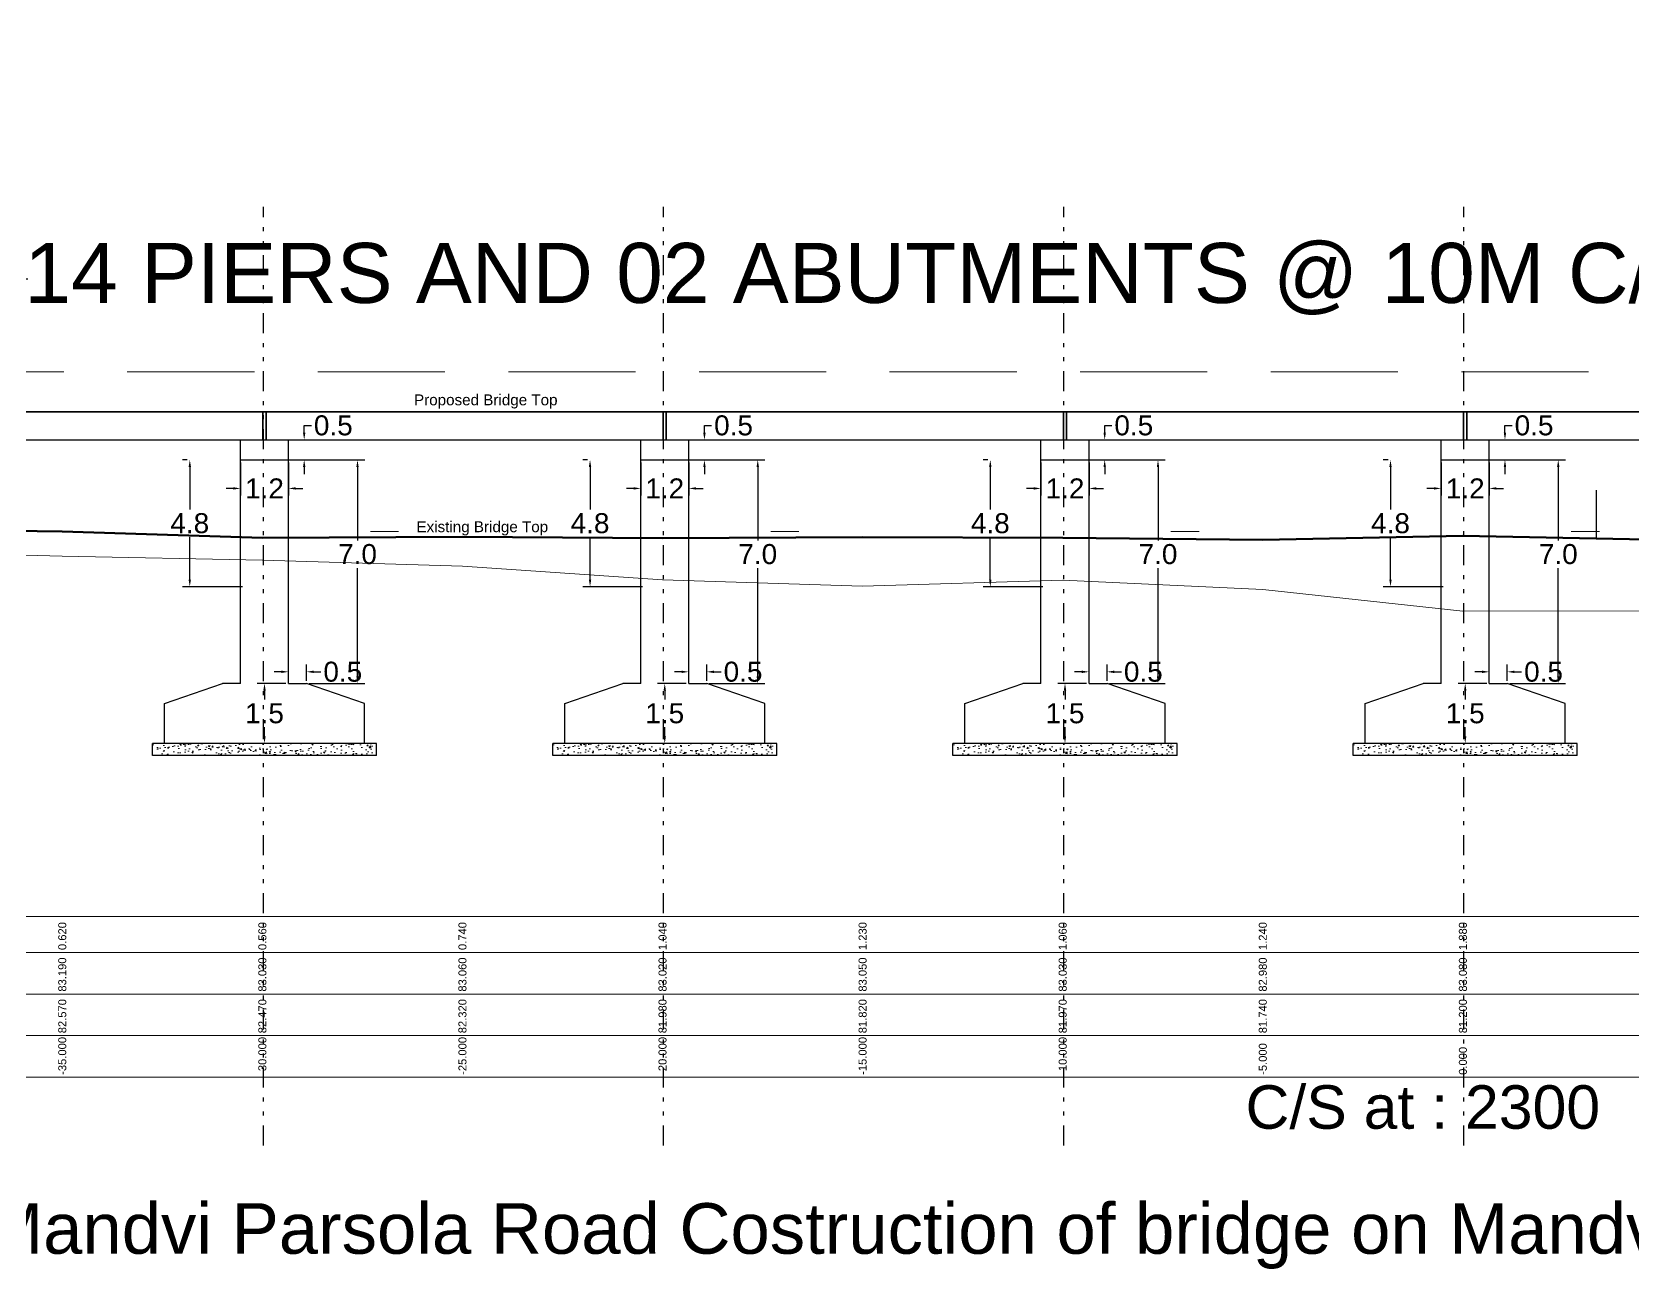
# Model space of a CAD drawing. Header units: millimetres. Extents: x -83 to 417, y 47 to 139.
# Drawn here: x 293.23 to 333.21, y 69.72 to 100.64 of the extents above; entities that cross this region are included whole.
import ezdxf
from ezdxf.enums import TextEntityAlignment as Align

# ---------------------------------------------------------------- set-up
doc = ezdxf.new("R2010")
doc.units = ezdxf.units.MM
doc.header["$PDMODE"] = 3
doc.header["$PDSIZE"] = -0.7
doc.linetypes.add('DASHED2', pattern=[9.525, 6.35, -3.175])
doc.linetypes.add('DIVIDE', pattern=[1.25, 0.5, -0.25, 0, -0.25, 0, -0.25])
for name, color, linetype in [('Bridge Top', 30, 'Continuous'), ('Data Table', 7, 'Continuous'), ('kacha rasta', 7, 'Continuous'), ('OGL', 1, 'Continuous')]:
    doc.layers.add(name, color=color, linetype=linetype)
doc.styles.get("Standard").update_dxf_attribs({"font": 'Arial'})
doc.dimstyles.get("Standard").update_dxf_attribs({"dimtxt": 0.5, "dimasz": 0.18, "dimexe": 0.18, "dimexo": 0.0625, "dimgap": 0.09, "dimtad": 0, "dimtih": 1, "dimtoh": 1, "dimdec": 1, "dimzin": 0, "dimdsep": 46, "dimtxsty": 'Standard', "dimcen": 0.09, "dimadec": 0, "dimazin": 0, "dimtfac": 1, "dimtdec": 1, "dimtofl": 0, "dimtmove": 0, "dimatfit": 3, "dimfxl": 1, "dimtolj": 1, "dimtzin": 0, "dimarcsym": 0})

# ---------------------------------------------------------------- blocks, each defined once
blk = doc.blocks.new('*D259')
at = {"color": 0, "lineweight": -2, "transparency": 16777216}
for p, q in [((299.64, 84.421), (299.64, 84.828)), ((300.09, 84.421), (300.09, 84.828)), ((299.46, 84.648), (299.28, 84.648)), ((300.27, 84.648), (300.45, 84.648))]:
    blk.add_line(p, q, dxfattribs=at)
at = {"color": 0, "transparency": 16777216}
for points in [[(299.46, 84.678), (299.46, 84.618), (299.64, 84.648)], [(300.27, 84.678), (300.27, 84.618), (300.09, 84.648)]]:
    blk.add_solid(points, dxfattribs=at)
at = {"layer": 'Defpoints', "color": 0, "transparency": 16777216}
for p in [(300.09, 84.648), (299.64, 84.359), (300.09, 84.359)]:
    blk.add_point(p, dxfattribs=at)
at = {"color": 0, "lineweight": 0, "transparency": 16777216, "insert": (300.997, 84.648), "char_height": 0.5, "attachment_point": 5}
blk.add_mtext('\\A1;0.5', dxfattribs=at)
blk = doc.blocks.new('*D260')
at = {"color": 0, "lineweight": -2, "transparency": 16777216}
for p, q in [((299.577, 84.359), (298.86, 84.359)), ((299.04, 84.179), (299.04, 83.954)), ((299.04, 83.039), (299.04, 83.264)), ((300.027, 82.859), (298.86, 82.859))]:
    blk.add_line(p, q, dxfattribs=at)
at = {"color": 0, "transparency": 16777216}
for points in [[(299.01, 84.179), (299.07, 84.179), (299.04, 84.359)], [(299.01, 83.039), (299.07, 83.039), (299.04, 82.859)]]:
    blk.add_solid(points, dxfattribs=at)
at = {"layer": 'Defpoints', "color": 0, "transparency": 16777216}
for p in [(299.64, 84.359), (299.04, 82.859), (300.09, 82.859)]:
    blk.add_point(p, dxfattribs=at)
at = {"color": 0, "lineweight": 0, "transparency": 16777216, "insert": (299.04, 83.609), "char_height": 0.5, "attachment_point": 5}
blk.add_mtext('\\A1;1.5', dxfattribs=at)
blk = doc.blocks.new('*D261')
at = {"color": 0, "lineweight": -2, "transparency": 16777216}
for p, q in [((300.032, 90.625), (300.032, 90.805)), ((300.032, 90.805), (300.212, 90.805)), ((299.702, 90.445), (300.212, 90.445)), ((299.702, 89.945), (300.212, 89.945)), ((300.032, 89.765), (300.032, 89.585))]:
    blk.add_line(p, q, dxfattribs=at)
at = {"color": 0, "transparency": 16777216}
for points in [[(300.002, 90.625), (300.062, 90.625), (300.032, 90.445)], [(300.002, 89.765), (300.062, 89.765), (300.032, 89.945)]]:
    blk.add_solid(points, dxfattribs=at)
at = {"layer": 'Defpoints', "color": 0, "transparency": 16777216}
for p in [(299.64, 90.445), (300.032, 90.445), (299.64, 89.945)]:
    blk.add_point(p, dxfattribs=at)
at = {"color": 0, "lineweight": 0, "transparency": 16777216, "insert": (300.759, 90.805), "char_height": 0.5, "attachment_point": 5}
blk.add_mtext('\\A1;0.5', dxfattribs=at)
blk = doc.blocks.new('*D256')
at = {"layer": 'Defpoints', "color": 0, "linetype": 'Continuous', "transparency": 16777216}
for p in [(298.44, 89.945), (299.64, 89.945), (299.64, 89.232)]:
    blk.add_point(p, dxfattribs=at)
at = {"layer": 'kacha rasta', "color": 0, "linetype": 'Continuous', "lineweight": -2, "transparency": 16777216}
for p, q in [((298.44, 89.883), (298.44, 89.052)), ((299.64, 89.883), (299.64, 89.052)), ((298.26, 89.232), (298.08, 89.232)), ((299.82, 89.232), (300, 89.232))]:
    blk.add_line(p, q, dxfattribs=at)
at = {"layer": 'kacha rasta', "color": 0, "linetype": 'Continuous', "transparency": 16777216}
for points in [[(298.26, 89.262), (298.26, 89.202), (298.44, 89.232)], [(299.82, 89.262), (299.82, 89.202), (299.64, 89.232)]]:
    blk.add_solid(points, dxfattribs=at)
at = {"layer": 'kacha rasta', "color": 0, "linetype": 'Continuous', "transparency": 16777216, "insert": (299.04, 89.232), "char_height": 0.5, "attachment_point": 5}
blk.add_mtext('\\A1;1.2', dxfattribs=at)
blk = doc.blocks.new('*D257')
at = {"color": 0, "lineweight": -2, "transparency": 16777216}
for p, q in [((297.111, 89.945), (296.993, 89.945)), ((297.173, 89.765), (297.173, 88.706)), ((297.173, 86.955), (297.173, 88.015)), ((298.487, 86.775), (296.993, 86.775))]:
    blk.add_line(p, q, dxfattribs=at)
at = {"color": 0, "transparency": 16777216}
for points in [[(297.143, 89.765), (297.203, 89.765), (297.173, 89.945)], [(297.143, 86.955), (297.203, 86.955), (297.173, 86.775)]]:
    blk.add_solid(points, dxfattribs=at)
at = {"layer": 'Defpoints', "color": 0, "transparency": 16777216}
for p in [(297.173, 89.945), (297.173, 86.775), (298.55, 86.775)]:
    blk.add_point(p, dxfattribs=at)
at = {"color": 0, "lineweight": 0, "transparency": 16777216, "insert": (297.173, 88.36), "char_height": 0.5, "attachment_point": 5}
blk.add_mtext('\\A1;4.8', dxfattribs=at)
blk = doc.blocks.new('*D258')
at = {"color": 0, "lineweight": -2, "transparency": 16777216}
for p, q in [((299.12, 89.945), (301.544, 89.945)), ((301.364, 89.765), (301.364, 87.933)), ((301.364, 84.539), (301.364, 87.243)), ((300.152, 84.359), (301.544, 84.359))]:
    blk.add_line(p, q, dxfattribs=at)
at = {"color": 0, "transparency": 16777216}
for points in [[(301.334, 89.765), (301.394, 89.765), (301.364, 89.945)], [(301.334, 84.539), (301.394, 84.539), (301.364, 84.359)]]:
    blk.add_solid(points, dxfattribs=at)
at = {"layer": 'Defpoints', "color": 0, "transparency": 16777216}
for p in [(299.057, 89.945), (300.09, 84.359), (301.364, 84.359)]:
    blk.add_point(p, dxfattribs=at)
at = {"color": 0, "lineweight": 0, "transparency": 16777216, "insert": (301.364, 87.588), "char_height": 0.5, "attachment_point": 5}
blk.add_mtext('\\A1;7.0', dxfattribs=at)
blk = doc.blocks.new('*D265')
at = {"color": 0, "lineweight": -2, "transparency": 16777216}
for p, q in [((309.642, 84.421), (309.642, 84.828)), ((310.092, 84.421), (310.092, 84.828)), ((309.462, 84.648), (309.282, 84.648)), ((310.272, 84.648), (310.452, 84.648))]:
    blk.add_line(p, q, dxfattribs=at)
at = {"color": 0, "transparency": 16777216}
for points in [[(309.462, 84.678), (309.462, 84.618), (309.642, 84.648)], [(310.272, 84.678), (310.272, 84.618), (310.092, 84.648)]]:
    blk.add_solid(points, dxfattribs=at)
at = {"layer": 'Defpoints', "color": 0, "transparency": 16777216}
for p in [(310.092, 84.648), (309.642, 84.359), (310.092, 84.359)]:
    blk.add_point(p, dxfattribs=at)
at = {"color": 0, "lineweight": 0, "transparency": 16777216, "insert": (310.999, 84.648), "char_height": 0.5, "attachment_point": 5}
blk.add_mtext('\\A1;0.5', dxfattribs=at)
blk = doc.blocks.new('*D266')
at = {"color": 0, "lineweight": -2, "transparency": 16777216}
for p, q in [((309.579, 84.359), (308.862, 84.359)), ((309.042, 84.179), (309.042, 83.954)), ((309.042, 83.039), (309.042, 83.264)), ((310.029, 82.859), (308.862, 82.859))]:
    blk.add_line(p, q, dxfattribs=at)
at = {"color": 0, "transparency": 16777216}
for points in [[(309.012, 84.179), (309.072, 84.179), (309.042, 84.359)], [(309.012, 83.039), (309.072, 83.039), (309.042, 82.859)]]:
    blk.add_solid(points, dxfattribs=at)
at = {"layer": 'Defpoints', "color": 0, "transparency": 16777216}
for p in [(309.642, 84.359), (309.042, 82.859), (310.092, 82.859)]:
    blk.add_point(p, dxfattribs=at)
at = {"color": 0, "lineweight": 0, "transparency": 16777216, "insert": (309.042, 83.609), "char_height": 0.5, "attachment_point": 5}
blk.add_mtext('\\A1;1.5', dxfattribs=at)
blk = doc.blocks.new('*D267')
at = {"color": 0, "lineweight": -2, "transparency": 16777216}
for p, q in [((310.034, 90.625), (310.034, 90.805)), ((310.034, 90.805), (310.214, 90.805)), ((309.704, 90.445), (310.214, 90.445)), ((309.704, 89.945), (310.214, 89.945)), ((310.034, 89.765), (310.034, 89.585))]:
    blk.add_line(p, q, dxfattribs=at)
at = {"color": 0, "transparency": 16777216}
for points in [[(310.004, 90.625), (310.064, 90.625), (310.034, 90.445)], [(310.004, 89.765), (310.064, 89.765), (310.034, 89.945)]]:
    blk.add_solid(points, dxfattribs=at)
at = {"layer": 'Defpoints', "color": 0, "transparency": 16777216}
for p in [(309.642, 90.445), (310.034, 90.445), (309.642, 89.945)]:
    blk.add_point(p, dxfattribs=at)
at = {"color": 0, "lineweight": 0, "transparency": 16777216, "insert": (310.761, 90.805), "char_height": 0.5, "attachment_point": 5}
blk.add_mtext('\\A1;0.5', dxfattribs=at)
blk = doc.blocks.new('*D262')
at = {"layer": 'Defpoints', "color": 0, "linetype": 'Continuous', "transparency": 16777216}
for p in [(308.442, 89.945), (309.642, 89.945), (309.642, 89.232)]:
    blk.add_point(p, dxfattribs=at)
at = {"layer": 'kacha rasta', "color": 0, "linetype": 'Continuous', "lineweight": -2, "transparency": 16777216}
for p, q in [((308.442, 89.883), (308.442, 89.052)), ((309.642, 89.883), (309.642, 89.052)), ((308.262, 89.232), (308.082, 89.232)), ((309.822, 89.232), (310.002, 89.232))]:
    blk.add_line(p, q, dxfattribs=at)
at = {"layer": 'kacha rasta', "color": 0, "linetype": 'Continuous', "transparency": 16777216}
for points in [[(308.262, 89.262), (308.262, 89.202), (308.442, 89.232)], [(309.822, 89.262), (309.822, 89.202), (309.642, 89.232)]]:
    blk.add_solid(points, dxfattribs=at)
at = {"layer": 'kacha rasta', "color": 0, "linetype": 'Continuous', "transparency": 16777216, "insert": (309.042, 89.232), "char_height": 0.5, "attachment_point": 5}
blk.add_mtext('\\A1;1.2', dxfattribs=at)
blk = doc.blocks.new('*D263')
at = {"color": 0, "lineweight": -2, "transparency": 16777216}
for p, q in [((307.112, 89.945), (306.995, 89.945)), ((307.175, 89.765), (307.175, 88.706)), ((307.175, 86.955), (307.175, 88.015)), ((308.489, 86.775), (306.995, 86.775))]:
    blk.add_line(p, q, dxfattribs=at)
at = {"color": 0, "transparency": 16777216}
for points in [[(307.145, 89.765), (307.205, 89.765), (307.175, 89.945)], [(307.145, 86.955), (307.205, 86.955), (307.175, 86.775)]]:
    blk.add_solid(points, dxfattribs=at)
at = {"layer": 'Defpoints', "color": 0, "transparency": 16777216}
for p in [(307.175, 89.945), (307.175, 86.775), (308.552, 86.775)]:
    blk.add_point(p, dxfattribs=at)
at = {"color": 0, "lineweight": 0, "transparency": 16777216, "insert": (307.175, 88.36), "char_height": 0.5, "attachment_point": 5}
blk.add_mtext('\\A1;4.8', dxfattribs=at)
blk = doc.blocks.new('*D264')
at = {"color": 0, "lineweight": -2, "transparency": 16777216}
for p, q in [((309.122, 89.945), (311.546, 89.945)), ((311.366, 89.765), (311.366, 87.933)), ((311.366, 84.539), (311.366, 87.243)), ((310.154, 84.359), (311.546, 84.359))]:
    blk.add_line(p, q, dxfattribs=at)
at = {"color": 0, "transparency": 16777216}
for points in [[(311.336, 89.765), (311.396, 89.765), (311.366, 89.945)], [(311.336, 84.539), (311.396, 84.539), (311.366, 84.359)]]:
    blk.add_solid(points, dxfattribs=at)
at = {"layer": 'Defpoints', "color": 0, "transparency": 16777216}
for p in [(309.059, 89.945), (310.092, 84.359), (311.366, 84.359)]:
    blk.add_point(p, dxfattribs=at)
at = {"color": 0, "lineweight": 0, "transparency": 16777216, "insert": (311.366, 87.588), "char_height": 0.5, "attachment_point": 5}
blk.add_mtext('\\A1;7.0', dxfattribs=at)
blk = doc.blocks.new('*D271')
at = {"color": 0, "lineweight": -2, "transparency": 16777216}
for p, q in [((319.644, 84.421), (319.644, 84.828)), ((320.094, 84.421), (320.094, 84.828)), ((319.464, 84.648), (319.284, 84.648)), ((320.274, 84.648), (320.454, 84.648))]:
    blk.add_line(p, q, dxfattribs=at)
at = {"color": 0, "transparency": 16777216}
for points in [[(319.464, 84.678), (319.464, 84.618), (319.644, 84.648)], [(320.274, 84.678), (320.274, 84.618), (320.094, 84.648)]]:
    blk.add_solid(points, dxfattribs=at)
at = {"layer": 'Defpoints', "color": 0, "transparency": 16777216}
for p in [(320.094, 84.648), (319.644, 84.359), (320.094, 84.359)]:
    blk.add_point(p, dxfattribs=at)
at = {"color": 0, "lineweight": 0, "transparency": 16777216, "insert": (321.001, 84.648), "char_height": 0.5, "attachment_point": 5}
blk.add_mtext('\\A1;0.5', dxfattribs=at)
blk = doc.blocks.new('*D272')
at = {"color": 0, "lineweight": -2, "transparency": 16777216}
for p, q in [((319.581, 84.359), (318.864, 84.359)), ((319.044, 84.179), (319.044, 83.954)), ((319.044, 83.039), (319.044, 83.264)), ((320.031, 82.859), (318.864, 82.859))]:
    blk.add_line(p, q, dxfattribs=at)
at = {"color": 0, "transparency": 16777216}
for points in [[(319.014, 84.179), (319.074, 84.179), (319.044, 84.359)], [(319.014, 83.039), (319.074, 83.039), (319.044, 82.859)]]:
    blk.add_solid(points, dxfattribs=at)
at = {"layer": 'Defpoints', "color": 0, "transparency": 16777216}
for p in [(319.644, 84.359), (319.044, 82.859), (320.094, 82.859)]:
    blk.add_point(p, dxfattribs=at)
at = {"color": 0, "lineweight": 0, "transparency": 16777216, "insert": (319.044, 83.609), "char_height": 0.5, "attachment_point": 5}
blk.add_mtext('\\A1;1.5', dxfattribs=at)
blk = doc.blocks.new('*D273')
at = {"color": 0, "lineweight": -2, "transparency": 16777216}
for p, q in [((320.036, 90.625), (320.036, 90.805)), ((320.036, 90.805), (320.216, 90.805)), ((319.706, 90.445), (320.216, 90.445)), ((319.706, 89.945), (320.216, 89.945)), ((320.036, 89.765), (320.036, 89.585))]:
    blk.add_line(p, q, dxfattribs=at)
at = {"color": 0, "transparency": 16777216}
for points in [[(320.006, 90.625), (320.066, 90.625), (320.036, 90.445)], [(320.006, 89.765), (320.066, 89.765), (320.036, 89.945)]]:
    blk.add_solid(points, dxfattribs=at)
at = {"layer": 'Defpoints', "color": 0, "transparency": 16777216}
for p in [(319.644, 90.445), (320.036, 90.445), (319.644, 89.945)]:
    blk.add_point(p, dxfattribs=at)
at = {"color": 0, "lineweight": 0, "transparency": 16777216, "insert": (320.763, 90.805), "char_height": 0.5, "attachment_point": 5}
blk.add_mtext('\\A1;0.5', dxfattribs=at)
blk = doc.blocks.new('*D268')
at = {"layer": 'Defpoints', "color": 0, "linetype": 'Continuous', "transparency": 16777216}
for p in [(318.444, 89.945), (319.644, 89.945), (319.644, 89.232)]:
    blk.add_point(p, dxfattribs=at)
at = {"layer": 'kacha rasta', "color": 0, "linetype": 'Continuous', "lineweight": -2, "transparency": 16777216}
for p, q in [((318.444, 89.883), (318.444, 89.052)), ((319.644, 89.883), (319.644, 89.052)), ((318.264, 89.232), (318.084, 89.232)), ((319.824, 89.232), (320.004, 89.232))]:
    blk.add_line(p, q, dxfattribs=at)
at = {"layer": 'kacha rasta', "color": 0, "linetype": 'Continuous', "transparency": 16777216}
for points in [[(318.264, 89.262), (318.264, 89.202), (318.444, 89.232)], [(319.824, 89.262), (319.824, 89.202), (319.644, 89.232)]]:
    blk.add_solid(points, dxfattribs=at)
at = {"layer": 'kacha rasta', "color": 0, "linetype": 'Continuous', "transparency": 16777216, "insert": (319.044, 89.232), "char_height": 0.5, "attachment_point": 5}
blk.add_mtext('\\A1;1.2', dxfattribs=at)
blk = doc.blocks.new('*D269')
at = {"color": 0, "lineweight": -2, "transparency": 16777216}
for p, q in [((317.115, 89.945), (316.997, 89.945)), ((317.177, 89.765), (317.177, 88.706)), ((317.177, 86.955), (317.177, 88.015)), ((318.491, 86.775), (316.997, 86.775))]:
    blk.add_line(p, q, dxfattribs=at)
at = {"color": 0, "transparency": 16777216}
for points in [[(317.147, 89.765), (317.207, 89.765), (317.177, 89.945)], [(317.147, 86.955), (317.207, 86.955), (317.177, 86.775)]]:
    blk.add_solid(points, dxfattribs=at)
at = {"layer": 'Defpoints', "color": 0, "transparency": 16777216}
for p in [(317.177, 89.945), (317.177, 86.775), (318.554, 86.775)]:
    blk.add_point(p, dxfattribs=at)
at = {"color": 0, "lineweight": 0, "transparency": 16777216, "insert": (317.177, 88.36), "char_height": 0.5, "attachment_point": 5}
blk.add_mtext('\\A1;4.8', dxfattribs=at)
blk = doc.blocks.new('*D270')
at = {"color": 0, "lineweight": -2, "transparency": 16777216}
for p, q in [((319.124, 89.945), (321.548, 89.945)), ((321.368, 89.765), (321.368, 87.933)), ((321.368, 84.539), (321.368, 87.243)), ((320.156, 84.359), (321.548, 84.359))]:
    blk.add_line(p, q, dxfattribs=at)
at = {"color": 0, "transparency": 16777216}
for points in [[(321.338, 89.765), (321.398, 89.765), (321.368, 89.945)], [(321.338, 84.539), (321.398, 84.539), (321.368, 84.359)]]:
    blk.add_solid(points, dxfattribs=at)
at = {"layer": 'Defpoints', "color": 0, "transparency": 16777216}
for p in [(319.061, 89.945), (320.094, 84.359), (321.368, 84.359)]:
    blk.add_point(p, dxfattribs=at)
at = {"color": 0, "lineweight": 0, "transparency": 16777216, "insert": (321.368, 87.588), "char_height": 0.5, "attachment_point": 5}
blk.add_mtext('\\A1;7.0', dxfattribs=at)
blk = doc.blocks.new('*D277')
at = {"color": 0, "lineweight": -2, "transparency": 16777216}
for p, q in [((329.645, 84.421), (329.645, 84.828)), ((330.095, 84.421), (330.095, 84.828)), ((329.465, 84.648), (329.285, 84.648)), ((330.275, 84.648), (330.455, 84.648))]:
    blk.add_line(p, q, dxfattribs=at)
at = {"color": 0, "transparency": 16777216}
for points in [[(329.465, 84.678), (329.465, 84.618), (329.645, 84.648)], [(330.275, 84.678), (330.275, 84.618), (330.095, 84.648)]]:
    blk.add_solid(points, dxfattribs=at)
at = {"layer": 'Defpoints', "color": 0, "transparency": 16777216}
for p in [(330.095, 84.648), (329.645, 84.359), (330.095, 84.359)]:
    blk.add_point(p, dxfattribs=at)
at = {"color": 0, "lineweight": 0, "transparency": 16777216, "insert": (331.002, 84.648), "char_height": 0.5, "attachment_point": 5}
blk.add_mtext('\\A1;0.5', dxfattribs=at)
blk = doc.blocks.new('*D278')
at = {"color": 0, "lineweight": -2, "transparency": 16777216}
for p, q in [((329.583, 84.359), (328.865, 84.359)), ((329.045, 84.179), (329.045, 83.954)), ((329.045, 83.039), (329.045, 83.264)), ((330.033, 82.859), (328.865, 82.859))]:
    blk.add_line(p, q, dxfattribs=at)
at = {"color": 0, "transparency": 16777216}
for points in [[(329.015, 84.179), (329.075, 84.179), (329.045, 84.359)], [(329.015, 83.039), (329.075, 83.039), (329.045, 82.859)]]:
    blk.add_solid(points, dxfattribs=at)
at = {"layer": 'Defpoints', "color": 0, "transparency": 16777216}
for p in [(329.645, 84.359), (329.045, 82.859), (330.095, 82.859)]:
    blk.add_point(p, dxfattribs=at)
at = {"color": 0, "lineweight": 0, "transparency": 16777216, "insert": (329.045, 83.609), "char_height": 0.5, "attachment_point": 5}
blk.add_mtext('\\A1;1.5', dxfattribs=at)
blk = doc.blocks.new('*D279')
at = {"color": 0, "lineweight": -2, "transparency": 16777216}
for p, q in [((330.038, 90.625), (330.038, 90.805)), ((330.038, 90.805), (330.218, 90.805)), ((329.708, 90.445), (330.218, 90.445)), ((329.708, 89.945), (330.218, 89.945)), ((330.038, 89.765), (330.038, 89.585))]:
    blk.add_line(p, q, dxfattribs=at)
at = {"color": 0, "transparency": 16777216}
for points in [[(330.008, 90.625), (330.068, 90.625), (330.038, 90.445)], [(330.008, 89.765), (330.068, 89.765), (330.038, 89.945)]]:
    blk.add_solid(points, dxfattribs=at)
at = {"layer": 'Defpoints', "color": 0, "transparency": 16777216}
for p in [(329.645, 90.445), (330.038, 90.445), (329.645, 89.945)]:
    blk.add_point(p, dxfattribs=at)
at = {"color": 0, "lineweight": 0, "transparency": 16777216, "insert": (330.765, 90.805), "char_height": 0.5, "attachment_point": 5}
blk.add_mtext('\\A1;0.5', dxfattribs=at)
blk = doc.blocks.new('*D274')
at = {"layer": 'Defpoints', "color": 0, "linetype": 'Continuous', "transparency": 16777216}
for p in [(328.445, 89.945), (329.645, 89.945), (329.645, 89.232)]:
    blk.add_point(p, dxfattribs=at)
at = {"layer": 'kacha rasta', "color": 0, "linetype": 'Continuous', "lineweight": -2, "transparency": 16777216}
for p, q in [((328.445, 89.883), (328.445, 89.052)), ((329.645, 89.883), (329.645, 89.052)), ((328.265, 89.232), (328.085, 89.232)), ((329.825, 89.232), (330.005, 89.232))]:
    blk.add_line(p, q, dxfattribs=at)
at = {"layer": 'kacha rasta', "color": 0, "linetype": 'Continuous', "transparency": 16777216}
for points in [[(328.265, 89.262), (328.265, 89.202), (328.445, 89.232)], [(329.825, 89.262), (329.825, 89.202), (329.645, 89.232)]]:
    blk.add_solid(points, dxfattribs=at)
at = {"layer": 'kacha rasta', "color": 0, "linetype": 'Continuous', "transparency": 16777216, "insert": (329.045, 89.232), "char_height": 0.5, "attachment_point": 5}
blk.add_mtext('\\A1;1.2', dxfattribs=at)
blk = doc.blocks.new('*D275')
at = {"color": 0, "lineweight": -2, "transparency": 16777216}
for p, q in [((327.116, 89.945), (326.998, 89.945)), ((327.178, 89.765), (327.178, 88.706)), ((327.178, 86.955), (327.178, 88.015)), ((328.492, 86.775), (326.998, 86.775))]:
    blk.add_line(p, q, dxfattribs=at)
at = {"color": 0, "transparency": 16777216}
for points in [[(327.148, 89.765), (327.208, 89.765), (327.178, 89.945)], [(327.148, 86.955), (327.208, 86.955), (327.178, 86.775)]]:
    blk.add_solid(points, dxfattribs=at)
at = {"layer": 'Defpoints', "color": 0, "transparency": 16777216}
for p in [(327.178, 89.945), (327.178, 86.775), (328.555, 86.775)]:
    blk.add_point(p, dxfattribs=at)
at = {"color": 0, "lineweight": 0, "transparency": 16777216, "insert": (327.178, 88.36), "char_height": 0.5, "attachment_point": 5}
blk.add_mtext('\\A1;4.8', dxfattribs=at)
blk = doc.blocks.new('*D276')
at = {"color": 0, "lineweight": -2, "transparency": 16777216}
for p, q in [((329.125, 89.945), (331.55, 89.945)), ((331.37, 89.765), (331.37, 87.933)), ((331.37, 84.539), (331.37, 87.243)), ((330.158, 84.359), (331.55, 84.359))]:
    blk.add_line(p, q, dxfattribs=at)
at = {"color": 0, "transparency": 16777216}
for points in [[(331.34, 89.765), (331.4, 89.765), (331.37, 89.945)], [(331.34, 84.539), (331.4, 84.539), (331.37, 84.359)]]:
    blk.add_solid(points, dxfattribs=at)
at = {"layer": 'Defpoints', "color": 0, "transparency": 16777216}
for p in [(329.063, 89.945), (330.095, 84.359), (331.37, 84.359)]:
    blk.add_point(p, dxfattribs=at)
at = {"color": 0, "lineweight": 0, "transparency": 16777216, "insert": (331.37, 87.588), "char_height": 0.5, "attachment_point": 5}
blk.add_mtext('\\A1;7.0', dxfattribs=at)
blk = doc.blocks.new('*D325')
at = {"color": 0, "lineweight": -2, "transparency": 16777216}
for p, q in [((259.014, 94.529), (259.014, 94.647)), ((259.194, 94.467), (293.126, 94.467)), ((408.834, 94.467), (374.903, 94.467)), ((409.014, 94.425), (409.014, 94.287))]:
    blk.add_line(p, q, dxfattribs=at)
at = {"color": 0, "transparency": 16777216}
for points in [[(259.194, 94.497), (259.194, 94.437), (259.014, 94.467)], [(408.834, 94.497), (408.834, 94.437), (409.014, 94.467)]]:
    blk.add_solid(points, dxfattribs=at)
at = {"layer": 'Defpoints', "color": 0, "transparency": 16777216}
for p in [(259.014, 94.467), (409.014, 94.488), (409.014, 94.467)]:
    blk.add_point(p, dxfattribs=at)
at = {"color": 0, "lineweight": 30, "transparency": 16777216, "insert": (334.014, 94.467), "char_height": 0.5, "attachment_point": 5}
blk.add_mtext('\\A1;{\\H3x;14 PIERS AND 02 ABUTMENTS @ 10M C/C SPAN= 15 SPAN S TOATAL150 M LONG}', dxfattribs=at)

msp = doc.modelspace()

# ---------------------------------------------------------------- hatches: boundary and pattern name
at = {"lineweight": 0}
h = msp.add_hatch(dxfattribs=at)
h.set_pattern_fill('AR-CONC', color=6, scale=0.05, style=0)
h.set_pattern_definition([(50, (-102.28322, -197.13084), (0.3586301, -0.03137607), [0.0375, -0.4125]), (355, (-102.28322, -197.13084), (-0.06937567, 0.37609607), [0.03, -0.33]), (100.4514, (-102.25334, -197.13345), (0.2892547, 0.34471977), [0.0318701, -0.35057106]), (46.1842, (-102.2832, -197.03084), (0.53362052, -0.0827595), [0.05625, -0.61875]), (96.6356, (-102.23875, -197.03773), (0.46733135, 0.48705894), [0.04780514, -0.5258565]), (351.1842, (-102.2832, -197.03084), (0.467331, 0.4870593), [0.045, -0.495]), (21, (-102.23322, -197.05584), (0.29845353, -0.20130945), [0.0375, -0.4125]), (326, (-102.23322, -197.05584), (0.12165767, 0.36257502), [0.03, -0.33]), (71.4514, (-102.20835, -197.0726), (0.42011131, 0.16126525), [0.0318701, -0.35057106]), (37.5, (-102.28322, -197.13084), (0.006079928, 0.166446927), [0, -0.326, 0, -0.335, 0, -0.33125]), (7.5, (-102.28322, -197.13084), (0.13153477, 0.197205856), [0, -0.191, 0, -0.3185, 0, -0.12625]), (327.5, (-102.39472, -197.13084), (0.266911218, -0.011277436), [0, -0.125, 0, -0.39, 0, -0.5175]), (317.5, (-102.44472, -197.13084), (0.29159308, 0.05005249), [0, -0.1625, 0, -0.259, 0, -0.3675])])
h.paths.add_polyline_path([(299.0397, 82.859), (296.2397, 82.859), (296.2397, 82.559), (299.0397, 82.559)])
h.paths.add_polyline_path([(301.8397, 82.859), (299.0397, 82.859), (299.0397, 82.559), (301.8397, 82.559)])
h = msp.add_hatch(dxfattribs=at)
h.set_pattern_fill('AR-CONC', color=6, scale=0.05, style=0)
h.set_pattern_definition([(50, (-92.28137, -197.13084), (0.3586301, -0.03137607), [0.0375, -0.4125]), (355, (-92.28137, -197.13084), (-0.06937567, 0.37609607), [0.03, -0.33]), (100.4514, (-92.2515, -197.13345), (0.2892547, 0.34471977), [0.0318701, -0.35057106]), (46.1842, (-92.28137, -197.03084), (0.53362052, -0.0827595), [0.05625, -0.61875]), (96.6356, (-92.2369, -197.03773), (0.46733135, 0.48705894), [0.04780514, -0.5258565]), (351.1842, (-92.28137, -197.03084), (0.467331, 0.4870593), [0.045, -0.495]), (21, (-92.23137, -197.05584), (0.29845353, -0.20130945), [0.0375, -0.4125]), (326, (-92.23137, -197.05584), (0.12165767, 0.36257502), [0.03, -0.33]), (71.4514, (-92.2065, -197.0726), (0.42011131, 0.16126525), [0.0318701, -0.35057106]), (37.5, (-92.28137, -197.13084), (0.006079928, 0.166446927), [0, -0.326, 0, -0.335, 0, -0.33125]), (7.5, (-92.28137, -197.13084), (0.13153477, 0.197205856), [0, -0.191, 0, -0.3185, 0, -0.12625]), (327.5, (-92.39287, -197.13084), (0.266911218, -0.011277436), [0, -0.125, 0, -0.39, 0, -0.5175]), (317.5, (-92.44287, -197.13084), (0.29159308, 0.05005249), [0, -0.1625, 0, -0.259, 0, -0.3675])])
h.paths.add_polyline_path([(309.0416, 82.859), (306.2416, 82.859), (306.2416, 82.559), (309.0416, 82.559)])
h.paths.add_polyline_path([(311.8416, 82.859), (309.0416, 82.859), (309.0416, 82.559), (311.8416, 82.559)])
h = msp.add_hatch(dxfattribs=at)
h.set_pattern_fill('AR-CONC', color=6, scale=0.05, style=0)
h.set_pattern_definition([(50, (-82.27932, -197.13084), (0.3586301, -0.03137607), [0.0375, -0.4125]), (355, (-82.27932, -197.13084), (-0.06937567, 0.37609607), [0.03, -0.33]), (100.4514, (-82.24944, -197.13345), (0.2892547, 0.34471977), [0.0318701, -0.35057106]), (46.1842, (-82.27932, -197.03084), (0.53362052, -0.0827595), [0.05625, -0.61875]), (96.6356, (-82.23486, -197.03773), (0.46733135, 0.48705894), [0.04780514, -0.5258565]), (351.1842, (-82.2793, -197.03084), (0.467331, 0.4870593), [0.045, -0.495]), (21, (-82.22932, -197.05584), (0.29845353, -0.20130945), [0.0375, -0.4125]), (326, (-82.22932, -197.05584), (0.12165767, 0.36257502), [0.03, -0.33]), (71.4514, (-82.20445, -197.0726), (0.42011131, 0.16126525), [0.0318701, -0.35057106]), (37.5, (-82.27932, -197.13084), (0.006079928, 0.166446927), [0, -0.326, 0, -0.335, 0, -0.33125]), (7.5, (-82.27932, -197.13084), (0.13153477, 0.197205856), [0, -0.191, 0, -0.3185, 0, -0.12625]), (327.5, (-82.39082, -197.13084), (0.266911218, -0.011277436), [0, -0.125, 0, -0.39, 0, -0.5175]), (317.5, (-82.44082, -197.13084), (0.29159308, 0.05005249), [0, -0.1625, 0, -0.259, 0, -0.3675])])
h.paths.add_polyline_path([(319.0436, 82.859), (316.2436, 82.859), (316.2436, 82.559), (319.0436, 82.559)])
h.paths.add_polyline_path([(321.8436, 82.859), (319.0436, 82.859), (319.0436, 82.559), (321.8436, 82.559)])
h = msp.add_hatch(dxfattribs=at)
h.set_pattern_fill('AR-CONC', color=6, scale=0.05, style=0)
h.set_pattern_definition([(50, (-72.27793, -197.13084), (0.3586301, -0.03137607), [0.0375, -0.4125]), (355, (-72.27793, -197.13084), (-0.06937567, 0.37609607), [0.03, -0.33]), (100.4514, (-72.24805, -197.13345), (0.2892547, 0.34471977), [0.0318701, -0.35057106]), (46.1842, (-72.27793, -197.03084), (0.53362052, -0.0827595), [0.05625, -0.61875]), (96.6356, (-72.23346, -197.03773), (0.46733135, 0.48705894), [0.04780514, -0.5258565]), (351.1842, (-72.27793, -197.03084), (0.467331, 0.4870593), [0.045, -0.495]), (21, (-72.22793, -197.05584), (0.29845353, -0.20130945), [0.0375, -0.4125]), (326, (-72.22793, -197.05584), (0.12165767, 0.36257502), [0.03, -0.33]), (71.4514, (-72.20306, -197.0726), (0.42011131, 0.16126525), [0.0318701, -0.35057106]), (37.5, (-72.27793, -197.13084), (0.006079928, 0.166446927), [0, -0.326, 0, -0.335, 0, -0.33125]), (7.5, (-72.27793, -197.13084), (0.13153477, 0.197205856), [0, -0.191, 0, -0.3185, 0, -0.12625]), (327.5, (-72.38943, -197.13084), (0.266911218, -0.011277436), [0, -0.125, 0, -0.39, 0, -0.5175]), (317.5, (-72.43943, -197.13084), (0.29159308, 0.05005249), [0, -0.1625, 0, -0.259, 0, -0.3675])])
h.paths.add_polyline_path([(329.045, 82.859), (326.245, 82.859), (326.245, 82.559), (329.045, 82.559)])
h.paths.add_polyline_path([(331.845, 82.859), (329.045, 82.859), (329.045, 82.559), (331.845, 82.559)])

# ---------------------------------------------------------------- linework, layer by layer
at = {"color": 6, "linetype": 'DIVIDE'}
for p, q in [((299.0143, 72.8122), (299.0143, 96.2705)), ((309.0143, 72.8122), (309.0143, 96.2705)), ((319.0143, 72.8122), (319.0143, 96.2705)), ((329.0143, 72.8122), (329.0143, 96.2705))]:
    msp.add_line(p, q, dxfattribs=at)
at = {"color": 5, "linetype": 'DASHED2', "lineweight": 0, "ltscale": 0.5}
msp.add_line((247.9861, 92.1453), (408.9823, 92.1453), dxfattribs=at)
msp.add_line((247.9861, 92.1453), (408.9823, 92.1453), dxfattribs=at)
at = {"color": 7, "linetype": 'ByBlock', "lineweight": 35, "ltscale": 0.5}
msp.add_line((247.9861, 91.1453), (408.9823, 91.1453), dxfattribs=at)
at = {"color": 6, "lineweight": 35}
for p, q in [((299.0008, 91.1453), (299.0008, 90.4453)), ((299.0787, 91.1453), (299.0787, 90.4453)), ((309.0026, 91.1453), (309.0026, 90.4453)), ((309.0805, 91.1453), (309.0805, 90.4453)), ((319.0047, 91.1453), (319.0047, 90.4453)), ((319.0826, 91.1453), (319.0826, 90.4453)), ((329.0061, 91.1453), (329.0061, 90.4453)), ((329.084, 91.1453), (329.084, 90.4453))]:
    msp.add_line(p, q, dxfattribs=at)
at = {"color": 0, "lineweight": 30}
for p, q in [((288.7282, 90.4453), (302.5369, 90.4453)), ((298.7301, 90.4453), (312.5388, 90.4453)), ((308.7321, 90.4453), (322.5408, 90.4453)), ((318.7335, 90.4453), (332.5422, 90.4453)), ((328.7308, 90.4453), (342.5395, 90.4453)), ((298.4397, 89.9453), (299.6397, 89.9453)), ((308.4416, 89.9453), (309.6416, 89.9453)), ((318.4436, 89.9453), (319.6436, 89.9453)), ((328.445, 89.9453), (329.645, 89.9453))]:
    msp.add_line(p, q, dxfattribs=at)
at = {"lineweight": 30, "ltscale": 5}
for p, q in [((298.4397, 84.359), (298.4397, 90.4453)), ((299.6397, 84.359), (299.6397, 90.4453)), ((308.4416, 84.359), (308.4416, 90.4453)), ((309.6416, 84.359), (309.6416, 90.4453)), ((318.4436, 84.359), (318.4436, 90.4453)), ((319.6436, 84.359), (319.6436, 90.4453)), ((328.445, 84.359), (328.445, 90.4453)), ((329.645, 84.359), (329.645, 90.4453))]:
    msp.add_line(p, q, dxfattribs=at)
msp.add_line((332.3262, 87.9785), (332.3262, 89.1905))
at = {"color": 6, "lineweight": 0}
for p, q in [((302.3915, 88.1578), (301.6877, 88.1578)), ((312.3933, 88.1578), (311.6896, 88.1578)), ((322.3954, 88.1578), (321.6916, 88.1578)), ((332.3968, 88.1578), (331.693, 88.1578))]:
    msp.add_line(p, q, dxfattribs=at)
at = {"lineweight": 30}
for p, q in [((296.5397, 83.859), (297.9897, 84.359)), ((298.4397, 84.359), (297.9897, 84.359)), ((299.6397, 84.359), (300.0897, 84.359)), ((301.5397, 83.859), (300.0897, 84.359)), ((306.5416, 83.859), (307.9916, 84.359)), ((308.4416, 84.359), (307.9916, 84.359)), ((309.6416, 84.359), (310.0916, 84.359)), ((311.5416, 83.859), (310.0916, 84.359)), ((316.5436, 83.859), (317.9936, 84.359)), ((318.4436, 84.359), (317.9936, 84.359)), ((319.6436, 84.359), (320.0936, 84.359)), ((321.5436, 83.859), (320.0936, 84.359)), ((326.545, 83.859), (327.995, 84.359)), ((328.445, 84.359), (327.995, 84.359)), ((329.645, 84.359), (330.095, 84.359)), ((331.545, 83.859), (330.095, 84.359)), ((296.5397, 82.859), (296.5397, 83.859)), ((301.5397, 82.859), (301.5397, 83.859)), ((306.5416, 82.859), (306.5416, 83.859)), ((311.5416, 82.859), (311.5416, 83.859)), ((316.5436, 82.859), (316.5436, 83.859)), ((321.5436, 82.859), (321.5436, 83.859)), ((326.545, 82.859), (326.545, 83.859)), ((331.545, 82.859), (331.545, 83.859)), ((301.8397, 82.859), (296.2397, 82.859)), ((296.2397, 82.559), (296.2397, 82.859)), ((301.8397, 82.559), (301.8397, 82.859)), ((311.8416, 82.859), (306.2416, 82.859)), ((306.2416, 82.559), (306.2416, 82.859)), ((311.8416, 82.559), (311.8416, 82.859)), ((321.8436, 82.859), (316.2436, 82.859)), ((316.2436, 82.559), (316.2436, 82.859)), ((321.8436, 82.559), (321.8436, 82.859)), ((331.845, 82.859), (326.245, 82.859)), ((326.245, 82.559), (326.245, 82.859)), ((331.845, 82.559), (331.845, 82.859)), ((301.8397, 82.559), (296.2397, 82.559)), ((311.8416, 82.559), (306.2416, 82.559)), ((321.8436, 82.559), (316.2436, 82.559)), ((331.845, 82.559), (326.245, 82.559))]:
    msp.add_line(p, q, dxfattribs=at)
at = {"layer": 'Bridge Top', "lineweight": 53, "flags": 128}
msp.add_lwpolyline([(248.986, 89.3053), (248.9861, 90.1453), (253.9861, 89.7053), (258.9861, 89.3853), (263.9861, 89.1453), (268.9861, 88.9453), (273.9861, 88.8453), (278.9861, 88.7453), (283.9861, 88.4053), (288.9861, 88.2253), (293.9861, 88.1553), (298.9861, 87.9953), (303.9861, 88.0253), (308.9861, 87.9853), (313.9861, 88.0153), (318.9861, 87.9953), (323.9861, 87.9453), (328.9861, 88.0453), (333.9861, 87.9453)], dxfattribs=at)
at = {"layer": 'Data Table', "lineweight": 0}
msp.add_line((246.586, 78.5344), (409.3861, 78.5344), dxfattribs=at)
at = {"layer": 'Data Table', "lineweight": 9}
for p, q in [((246.586, 77.6344), (409.3861, 77.6344)), ((246.586, 76.5944), (409.3861, 76.5944)), ((246.586, 75.5544), (409.3861, 75.5544))]:
    msp.add_line(p, q, dxfattribs=at)
at = {"layer": 'Data Table', "lineweight": 5}
msp.add_line((246.586, 74.5144), (409.3861, 74.5144), dxfattribs=at)
at = {"layer": 'OGL', "lineweight": 0, "flags": 128}
msp.add_lwpolyline([(248.9861, 89.3053), (253.9861, 88.9353), (258.9861, 88.6653), (263.9861, 88.3753), (268.9861, 88.1653), (273.9861, 87.9753), (278.9861, 87.8353), (283.9861, 87.7553), (288.9861, 87.6753), (293.9861, 87.5353), (298.9861, 87.4353), (303.9861, 87.2853), (308.9861, 86.9453), (313.9861, 86.7853), (318.9861, 86.9353), (323.9861, 86.7053), (328.9861, 86.1653), (333.9861, 86.1753)], dxfattribs=at)

# ---------------------------------------------------------------- texts
at = {"insert": (272.805, 71.3676), "char_height": 1.2641406, "width": 92.351217, "attachment_point": 1}
msp.add_mtext('Dariywad (SH-81 A ) To Mandvi Parsola Road Costruction of bridge on Mandvi Road at zakham river Chainage 2/300 ', dxfattribs=at)
at = {"layer": 'Bridge Top'}
for s, p in [('83.190', (293.9861, 76.6544)), ('83.030', (298.9861, 76.6544)), ('83.060', (303.9861, 76.6544)), ('83.020', (308.9861, 76.6544)), ('83.050', (313.9861, 76.6544)), ('83.030', (318.9861, 76.6544)), ('82.980', (323.9861, 76.6544)), ('83.080', (328.9861, 76.6544))]:
    msp.add_text(s, height=0.2, rotation=90, dxfattribs=at).set_placement(p, align=Align.MIDDLE_LEFT)
at = {"layer": 'Data Table', "lineweight": 0}
for s, p in [('Proposed Bridge Top', (304.5697, 91.5819)), ('Existing Bridge Top', (304.4829, 88.4102))]:
    msp.add_text(s, height=0.271709, dxfattribs=at).set_placement(p, align=Align.TOP_CENTER)
at = {"layer": 'Data Table'}
for s, p in [('0.620', (293.9861, 77.6944)), ('0.560', (298.9861, 77.6944)), ('0.740', (303.9861, 77.6944)), ('1.040', (308.9861, 77.6944)), ('1.230', (313.9861, 77.6944)), ('1.060', (318.9861, 77.6944)), ('1.240', (323.9861, 77.6944)), ('1.880', (328.9861, 77.6944))]:
    msp.add_text(s, height=0.2, rotation=90, dxfattribs=at).set_placement(p, align=Align.MIDDLE_LEFT)
msp.add_text('C/S at : 2300', height=1.086836, dxfattribs=at).set_placement((327.9861, 74.3144), align=Align.TOP_CENTER)
at = {"layer": 'OGL'}
for s, p in [('82.570', (293.9861, 75.6144)), ('82.470', (298.9861, 75.6144)), ('82.320', (303.9861, 75.6144)), ('81.980', (308.9861, 75.6144)), ('81.820', (313.9861, 75.6144)), ('81.970', (318.9861, 75.6144)), ('81.740', (323.9861, 75.6144)), ('81.200', (328.9861, 75.6144)), ('-35.000', (293.9861, 74.5744)), ('-30.000', (298.9861, 74.5744)), ('-25.000', (303.9861, 74.5744)), ('-20.000', (308.9861, 74.5744)), ('-15.000', (313.9861, 74.5744)), ('-10.000', (318.9861, 74.5744)), ('-5.000', (323.9861, 74.5744)), ('0.000', (328.9861, 74.5744))]:
    msp.add_text(s, height=0.2, rotation=90, dxfattribs=at).set_placement(p, align=Align.MIDDLE_LEFT)

# ---------------------------------------------------------------- dimensions: what is measured, and where the dimension line sits
at = {"color": 0, "lineweight": 30}
dim = msp.add_linear_dim(base=(409.0143, 94.4668), p1=(259.0143, 94.4668), p2=(409.0143, 94.4877), text='{\\H3x;14 PIERS AND 02 ABUTMENTS @ 10M C/C SPAN= 15 SPAN S TOATAL150 M LONG}', dimstyle='Standard', dxfattribs=at)
dim.commit()
dim.dimension.update_dxf_attribs({"geometry": '*D325', "text_midpoint": (334.0143, 94.4668)})
at = {"color": 6, "lineweight": 0}
for base, p1, p2, picture, middle in [((300.0324, 90.4453), (299.6397, 89.9453), (299.6397, 90.4453), '*D261', (300.7594, 90.8053)), ((310.0343, 90.4453), (309.6416, 89.9453), (309.6416, 90.4453), '*D267', (310.7613, 90.8053)), ((320.0363, 90.4453), (319.6436, 89.9453), (319.6436, 90.4453), '*D273', (320.7633, 90.8053)), ((330.0377, 90.4453), (329.645, 89.9453), (329.645, 90.4453), '*D279', (330.7647, 90.8053))]:
    dim = msp.add_linear_dim(base=base, p1=p1, p2=p2, angle=90, text='0.5', dimstyle='Standard', dxfattribs=at)
    dim.commit()
    dim.dimension.update_dxf_attribs({"geometry": picture, "text_midpoint": middle})
for base, p1, p2, text, picture, middle in [((297.1731, 86.7753), (297.1731, 89.9453), (298.5497, 86.7753), '4.8', '*D257', (297.1731, 88.3603)), ((301.3645, 84.359), (299.0572, 89.9453), (300.0897, 84.359), '7.0', '*D258', (301.3645, 87.5881)), ((307.175, 86.7753), (307.175, 89.9453), (308.5515, 86.7753), '4.8', '*D263', (307.175, 88.3603)), ((311.3663, 84.359), (309.0591, 89.9453), (310.0916, 84.359), '7.0', '*D264', (311.3663, 87.5881)), ((317.177, 86.7753), (317.177, 89.9453), (318.5536, 86.7753), '4.8', '*D269', (317.177, 88.3603)), ((321.3684, 84.359), (319.0611, 89.9453), (320.0936, 84.359), '7.0', '*D270', (321.3684, 87.5881)), ((327.1784, 86.7753), (327.1784, 89.9453), (328.555, 86.7753), '4.8', '*D275', (327.1784, 88.3603)), ((331.3698, 84.359), (329.0625, 89.9453), (330.095, 84.359), '7.0', '*D276', (331.3698, 87.5881))]:
    dim = msp.add_linear_dim(base=base, p1=p1, p2=p2, angle=90, text=text, dimstyle='Standard', dxfattribs=at)
    dim.commit()
    dim.dimension.update_dxf_attribs({"geometry": picture, "text_midpoint": middle, "dimtype": 160})
for base, p1, p2, picture, middle in [((300.0897250082, 84.6482438246), (299.6397250082, 84.3589660414), (300.0897250082, 84.3589660414), '*D259', (300.9967509291, 84.6482438246)), ((310.0915736825, 84.6482438246), (309.6415736825, 84.3589660414), (310.0915736825, 84.3589660414), '*D265', (310.9985996034, 84.6482438246)), ((320.0936221082, 84.6482438246), (319.6436221082, 84.3589660414), (320.0936221082, 84.3589660414), '*D271', (321.000648029, 84.6482438246)), ((330.0950148566, 84.6482438246), (329.6450148566, 84.3589660414), (330.0950148566, 84.3589660414), '*D277', (331.0020407775, 84.6482438246))]:
    dim = msp.add_linear_dim(base=base, p1=p1, p2=p2, dimstyle='Standard', dxfattribs=at)
    dim.commit()
    dim.dimension.update_dxf_attribs({"geometry": picture, "text_midpoint": middle})
for base, p1, p2, picture, middle in [((299.0397, 82.859), (299.6397, 84.359), (300.0897, 82.859), '*D260', (299.0397, 83.609)), ((309.0416, 82.859), (309.6416, 84.359), (310.0916, 82.859), '*D266', (309.0416, 83.609)), ((319.0436, 82.859), (319.6436, 84.359), (320.0936, 82.859), '*D272', (319.0436, 83.609)), ((329.045, 82.859), (329.645, 84.359), (330.095, 82.859), '*D278', (329.045, 83.609))]:
    dim = msp.add_linear_dim(base=base, p1=p1, p2=p2, angle=90, dimstyle='Standard', dxfattribs=at)
    dim.commit()
    dim.dimension.update_dxf_attribs({"geometry": picture, "text_midpoint": middle})
at = {"layer": 'kacha rasta', "linetype": 'Continuous'}
for base, p1, p2, picture, middle in [((299.6397, 89.2325), (298.4397, 89.9453), (299.6397, 89.9453), '*D256', (299.0397, 89.2325)), ((309.6416, 89.2325), (308.4416, 89.9453), (309.6416, 89.9453), '*D262', (309.0416, 89.2325)), ((319.6436, 89.2325), (318.4436, 89.9453), (319.6436, 89.9453), '*D268', (319.0436, 89.2325)), ((329.645, 89.2325), (328.445, 89.9453), (329.645, 89.9453), '*D274', (329.045, 89.2325))]:
    dim = msp.add_linear_dim(base=base, p1=p1, p2=p2, dimstyle='Standard', dxfattribs=at)
    dim.commit()
    dim.dimension.update_dxf_attribs({"geometry": picture, "text_midpoint": middle})

doc.saveas('drawing.dxf')
